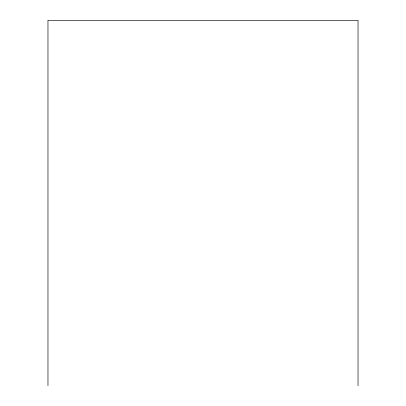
<?xml version="1.0" encoding="UTF-8"?>
<svg xmlns="http://www.w3.org/2000/svg" width="406" height="406" viewBox="0 0 406 406"><rect width="100%" height="100%" fill="white"/><g stroke="black" fill="none" stroke-linecap="round" stroke-linejoin="round"><path stroke-width="0.61" d="M358.036 385.7L358.036 20.3L47.964 20.3L47.964 385.7"/></g></svg>
